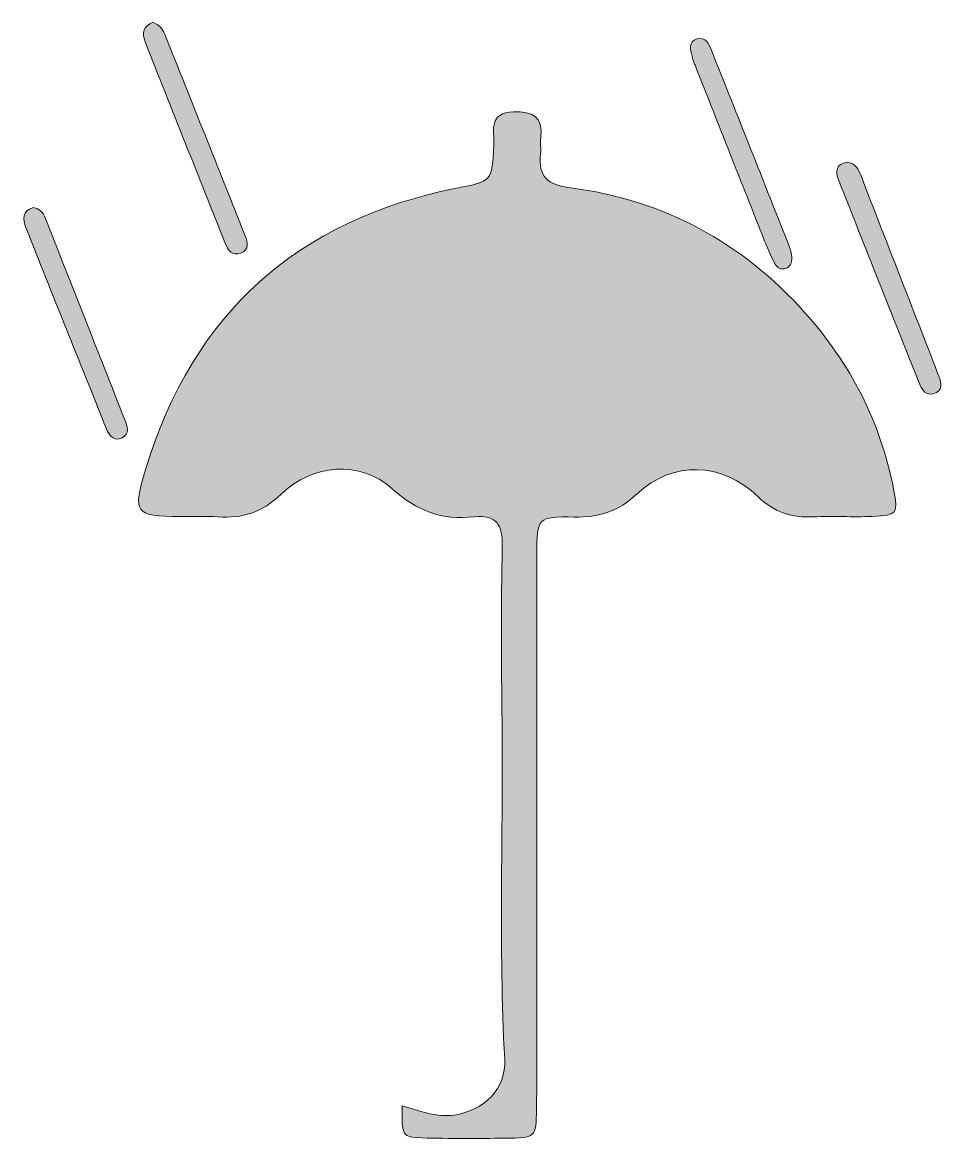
# Model space of a CAD drawing. Header units: inches. Extents: x 15.8 to 25.7, y -12 to 0.
import ezdxf

# ---------------------------------------------------------------- set-up
doc = ezdxf.new("R2010")
doc.units = ezdxf.units.IN
doc.header["$MEASUREMENT"] = 0
doc.layers.add('Слой 1', color=7, linetype='Continuous', lineweight=0)

# ---------------------------------------------------------------- blocks, each defined once
blk = doc.blocks.new('Block_0')
at = {"layer": 'Слой 1', "true_color": 0x000000, "transparency": 33554687}
h = blk.add_hatch(color=18, dxfattribs=at)
h.dxf.hatch_style = 2
edge = h.paths.add_edge_path()
edge.add_spline(control_points=[(17.237, 0), (17.303, -0.027), (17.341, -0.069), (17.364, -0.128), (17.652, -0.85), (17.941, -1.572), (18.228, -2.295), (18.256, -2.365), (18.275, -2.446), (18.18, -2.482), (18.089, -2.517), (18.043, -2.45), (18.014, -2.378), (17.726, -1.656), (17.44, -0.933), (17.153, -0.21), (17.113, -0.11), (17.14, -0.039), (17.237, 0)], knot_values=[0, 0, 0, 0, 1, 1, 1, 2, 2, 2, 3, 3, 3, 4, 4, 4, 5, 5, 5, 6, 6, 6, 6], degree=3, periodic=0)
h = blk.add_hatch(color=18, dxfattribs=at)
h.dxf.hatch_style = 2
edge = h.paths.add_edge_path()
edge.add_spline(control_points=[(24.104, -2.52), (24.106, -2.595), (24.083, -2.63), (24.038, -2.646), (23.987, -2.665), (23.947, -2.637), (23.925, -2.6), (23.887, -2.536), (23.857, -2.468), (23.83, -2.399), (23.583, -1.777), (23.337, -1.154), (23.091, -0.532), (23.069, -0.476), (23.046, -0.421), (23.031, -0.364), (23.013, -0.293), (22.99, -0.207), (23.084, -0.178), (23.177, -0.15), (23.212, -0.233), (23.239, -0.301), (23.52, -1.006), (23.8, -1.711), (24.079, -2.417), (24.095, -2.457), (24.099, -2.502), (24.104, -2.52)], knot_values=[0, 0, 0, 0, 1, 1, 1, 2, 2, 2, 3, 3, 3, 4, 4, 4, 5, 5, 5, 6, 6, 6, 7, 7, 7, 8, 8, 8, 9, 9, 9, 9], degree=3, periodic=0)
h = blk.add_hatch(color=18, dxfattribs=at)
h.dxf.hatch_style = 2
edge = h.paths.add_edge_path()
edge.add_spline(control_points=[(19.914, -11.651), (20.117, -11.705), (20.283, -11.776), (20.469, -11.749), (20.8, -11.701), (21.035, -11.463), (21.017, -11.15), (20.95, -9.939), (21.003, -8.728), (20.989, -7.518), (20.981, -6.89), (20.979, -6.261), (20.991, -5.633), (20.995, -5.406), (20.928, -5.289), (20.688, -5.316), (20.344, -5.356), (20.074, -5.253), (19.804, -5.011), (19.464, -4.708), (18.955, -4.745), (18.615, -5.072), (18.409, -5.271), (18.2, -5.335), (17.936, -5.317), (17.802, -5.307), (17.667, -5.316), (17.532, -5.315), (17.043, -5.31), (17.013, -5.282), (17.161, -4.796), (17.67, -3.125), (18.793, -2.125), (20.501, -1.783), (20.882, -1.707), (20.882, -1.719), (20.9, -1.315), (20.907, -1.164), (20.841, -0.971), (21.112, -0.963), (21.316, -0.957), (21.431, -1.01), (21.404, -1.236), (21.397, -1.295), (21.41, -1.357), (21.403, -1.416), (21.373, -1.66), (21.478, -1.747), (21.724, -1.779), (22.727, -1.909), (23.567, -2.367), (24.241, -3.119), (24.73, -3.665), (25.058, -4.297), (25.197, -5.019), (25.249, -5.291), (25.239, -5.3), (24.965, -5.312), (24.756, -5.321), (24.546, -5.308), (24.337, -5.317), (24.104, -5.327), (23.921, -5.274), (23.737, -5.097), (23.35, -4.726), (22.822, -4.712), (22.442, -5.068), (22.235, -5.262), (22.03, -5.324), (21.764, -5.319), (21.37, -5.313), (21.364, -5.325), (21.363, -5.714), (21.361, -7.224), (21.362, -8.735), (21.362, -10.246), (21.362, -10.724), (21.367, -11.203), (21.359, -11.681), (21.355, -11.993), (21.347, -11.996), (21.024, -11.998), (20.725, -12), (20.426, -12.003), (20.127, -11.994), (19.913, -11.988), (19.913, -11.98), (19.914, -11.651)], knot_values=[0, 0, 0, 0, 1, 1, 1, 2, 2, 2, 3, 3, 3, 4, 4, 4, 5, 5, 5, 6, 6, 6, 7, 7, 7, 8, 8, 8, 9, 9, 9, 10, 10, 10, 11, 11, 11, 12, 12, 12, 13, 13, 13, 14, 14, 14, 15, 15, 15, 16, 16, 16, 17, 17, 17, 18, 18, 18, 19, 19, 19, 20, 20, 20, 21, 21, 21, 22, 22, 22, 23, 23, 23, 24, 24, 24, 25, 25, 25, 26, 26, 26, 27, 27, 27, 28, 28, 28, 29, 29, 29, 29], degree=3, periodic=0)
h = blk.add_hatch(color=18, dxfattribs=at)
h.dxf.hatch_style = 2
edge = h.paths.add_edge_path()
edge.add_spline(control_points=[(24.698, -1.502), (24.787, -1.515), (24.819, -1.58), (24.847, -1.652), (25.122, -2.361), (25.398, -3.07), (25.674, -3.778), (25.702, -3.85), (25.735, -3.935), (25.658, -3.979), (25.549, -4.04), (25.499, -3.948), (25.465, -3.862), (25.178, -3.142), (24.893, -2.421), (24.607, -1.7), (24.568, -1.601), (24.577, -1.524), (24.698, -1.502)], knot_values=[0, 0, 0, 0, 1, 1, 1, 2, 2, 2, 3, 3, 3, 4, 4, 4, 5, 5, 5, 6, 6, 6, 6], degree=3, periodic=0)
h = blk.add_hatch(color=18, dxfattribs=at)
h.dxf.hatch_style = 2
edge = h.paths.add_edge_path()
edge.add_spline(control_points=[(15.949, -1.991), (16.019, -2.002), (16.057, -2.048), (16.079, -2.103), (16.365, -2.826), (16.65, -3.549), (16.934, -4.273), (16.961, -4.342), (16.994, -4.424), (16.905, -4.467), (16.819, -4.509), (16.768, -4.448), (16.738, -4.372), (16.448, -3.651), (16.158, -2.93), (15.871, -2.207), (15.837, -2.12), (15.833, -2.028), (15.949, -1.991)], knot_values=[0, 0, 0, 0, 1, 1, 1, 2, 2, 2, 3, 3, 3, 4, 4, 4, 5, 5, 5, 6, 6, 6, 6], degree=3, periodic=0)
at = {"layer": 'Слой 1'}
for points, knots in [([(17.237, 0), (17.303, -0.027), (17.341, -0.069), (17.364, -0.128), (17.652, -0.85), (17.941, -1.572), (18.228, -2.295), (18.256, -2.365), (18.275, -2.446), (18.18, -2.482), (18.089, -2.517), (18.043, -2.45), (18.014, -2.378), (17.726, -1.656), (17.44, -0.933), (17.153, -0.21), (17.113, -0.11), (17.14, -0.039), (17.237, 0)], [0, 0, 0, 0, 1, 1, 1, 2, 2, 2, 3, 3, 3, 4, 4, 4, 5, 5, 5, 6, 6, 6, 6]), ([(24.104, -2.52), (24.106, -2.595), (24.083, -2.63), (24.038, -2.646), (23.987, -2.665), (23.947, -2.637), (23.925, -2.6), (23.887, -2.536), (23.857, -2.468), (23.83, -2.399), (23.583, -1.777), (23.337, -1.154), (23.091, -0.532), (23.069, -0.476), (23.046, -0.421), (23.031, -0.364), (23.013, -0.293), (22.99, -0.207), (23.084, -0.178), (23.177, -0.15), (23.212, -0.233), (23.239, -0.301), (23.52, -1.006), (23.8, -1.711), (24.079, -2.417), (24.095, -2.457), (24.099, -2.502), (24.104, -2.52)], [0, 0, 0, 0, 1, 1, 1, 2, 2, 2, 3, 3, 3, 4, 4, 4, 5, 5, 5, 6, 6, 6, 7, 7, 7, 8, 8, 8, 9, 9, 9, 9]), ([(19.914, -11.651), (20.117, -11.705), (20.283, -11.776), (20.469, -11.749), (20.8, -11.701), (21.035, -11.463), (21.017, -11.15), (20.95, -9.939), (21.003, -8.728), (20.989, -7.518), (20.981, -6.89), (20.979, -6.261), (20.991, -5.633), (20.995, -5.406), (20.928, -5.289), (20.688, -5.316), (20.344, -5.356), (20.074, -5.253), (19.804, -5.011), (19.464, -4.708), (18.955, -4.745), (18.615, -5.072), (18.409, -5.271), (18.2, -5.335), (17.936, -5.317), (17.802, -5.307), (17.667, -5.316), (17.532, -5.315), (17.043, -5.31), (17.013, -5.282), (17.161, -4.796), (17.67, -3.125), (18.793, -2.125), (20.501, -1.783), (20.882, -1.707), (20.882, -1.719), (20.9, -1.315), (20.907, -1.164), (20.841, -0.971), (21.112, -0.963), (21.316, -0.957), (21.431, -1.01), (21.404, -1.236), (21.397, -1.295), (21.41, -1.357), (21.403, -1.416), (21.373, -1.66), (21.478, -1.747), (21.724, -1.779), (22.727, -1.909), (23.567, -2.367), (24.241, -3.119), (24.73, -3.665), (25.058, -4.297), (25.197, -5.019), (25.249, -5.291), (25.239, -5.3), (24.965, -5.312), (24.756, -5.321), (24.546, -5.308), (24.337, -5.317), (24.104, -5.327), (23.921, -5.274), (23.737, -5.097), (23.35, -4.726), (22.822, -4.712), (22.442, -5.068), (22.235, -5.262), (22.03, -5.324), (21.764, -5.319), (21.37, -5.313), (21.364, -5.325), (21.363, -5.714), (21.361, -7.224), (21.362, -8.735), (21.362, -10.246), (21.362, -10.724), (21.367, -11.203), (21.359, -11.681), (21.355, -11.993), (21.347, -11.996), (21.024, -11.998), (20.725, -12), (20.426, -12.003), (20.127, -11.994), (19.913, -11.988), (19.913, -11.98), (19.914, -11.651)], [0, 0, 0, 0, 1, 1, 1, 2, 2, 2, 3, 3, 3, 4, 4, 4, 5, 5, 5, 6, 6, 6, 7, 7, 7, 8, 8, 8, 9, 9, 9, 10, 10, 10, 11, 11, 11, 12, 12, 12, 13, 13, 13, 14, 14, 14, 15, 15, 15, 16, 16, 16, 17, 17, 17, 18, 18, 18, 19, 19, 19, 20, 20, 20, 21, 21, 21, 22, 22, 22, 23, 23, 23, 24, 24, 24, 25, 25, 25, 26, 26, 26, 27, 27, 27, 28, 28, 28, 29, 29, 29, 29]), ([(24.698, -1.502), (24.787, -1.515), (24.819, -1.58), (24.847, -1.652), (25.122, -2.361), (25.398, -3.07), (25.674, -3.778), (25.702, -3.85), (25.735, -3.935), (25.658, -3.979), (25.549, -4.04), (25.499, -3.948), (25.465, -3.862), (25.178, -3.142), (24.893, -2.421), (24.607, -1.7), (24.568, -1.601), (24.577, -1.524), (24.698, -1.502)], [0, 0, 0, 0, 1, 1, 1, 2, 2, 2, 3, 3, 3, 4, 4, 4, 5, 5, 5, 6, 6, 6, 6]), ([(15.949, -1.991), (16.019, -2.002), (16.057, -2.048), (16.079, -2.103), (16.365, -2.826), (16.65, -3.549), (16.934, -4.273), (16.961, -4.342), (16.994, -4.424), (16.905, -4.467), (16.819, -4.509), (16.768, -4.448), (16.738, -4.372), (16.448, -3.651), (16.158, -2.93), (15.871, -2.207), (15.837, -2.12), (15.833, -2.028), (15.949, -1.991)], [0, 0, 0, 0, 1, 1, 1, 2, 2, 2, 3, 3, 3, 4, 4, 4, 5, 5, 5, 6, 6, 6, 6])]:
    blk.add_open_spline(points, degree=3, knots=knots, dxfattribs=at)

msp = doc.modelspace()

# ---------------------------------------------------------------- block references
at = {"layer": 'Слой 1'}
msp.add_blockref('Block_0', (0, 0), dxfattribs=at)

doc.saveas('drawing.dxf')
